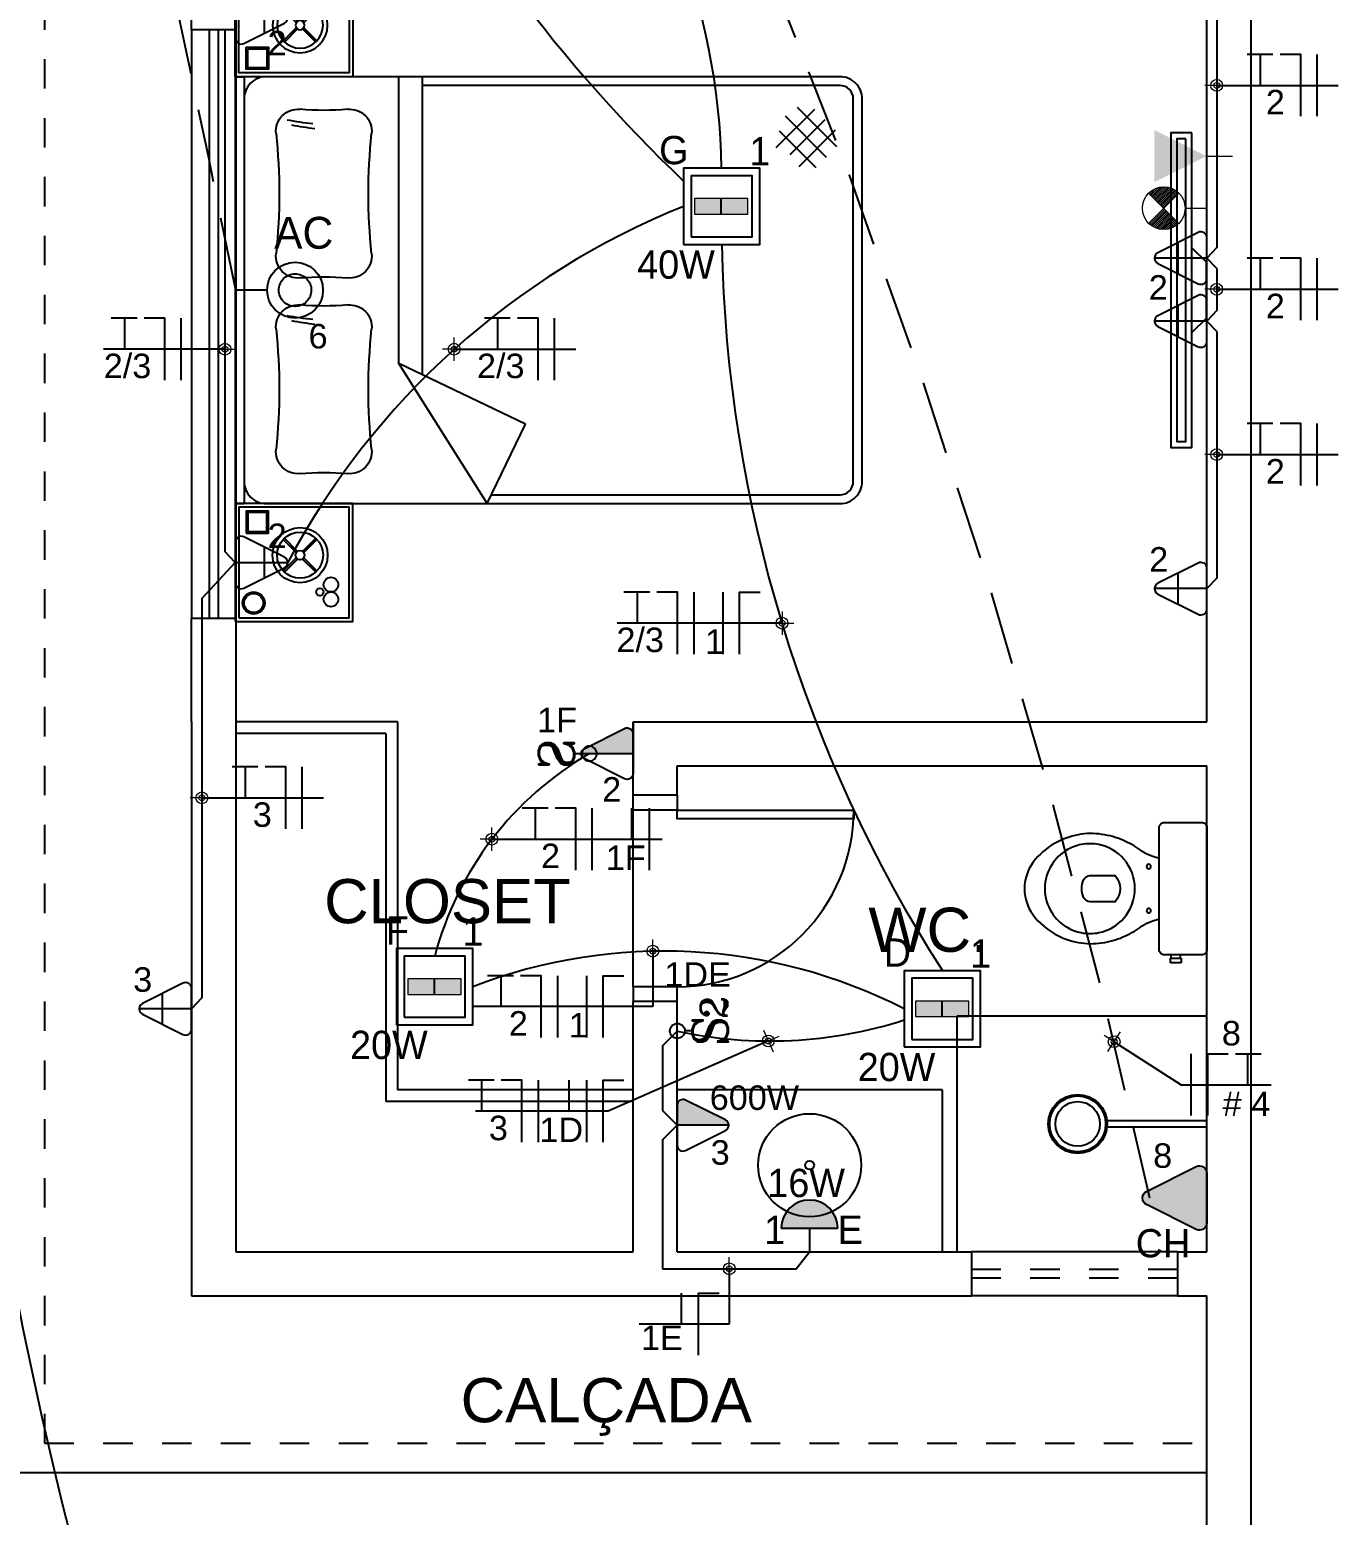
# Model space of a CAD drawing. Header units: millimetres. Extents: x -260 to 5539, y -1903 to 1459.
# Drawn here: x 2363.06 to 2367.51, y 714.11 to 719.16 of the extents above; entities that cross this region are included whole.
import ezdxf
from ezdxf.enums import TextEntityAlignment as Align

# ---------------------------------------------------------------- set-up
doc = ezdxf.new("R2010")
doc.units = ezdxf.units.MM
doc.linetypes.add('HIDDEN', pattern=[9.525, 6.35, -3.175])
doc.linetypes.add('HIDDEN2', pattern=[0.1875, 0.125, -0.0625])
for name, color, linetype in [('-HIDRO', 8, 'Continuous'), ('CABO-ILUM', 3, 'Continuous'), ('CABO.ILUMI.SOLO', 6, 'Continuous'), ('ELÉTRICO', 8, 'Continuous'), ('ESQUADRIA', 2, 'Continuous'), ('FIACAO', 1, 'Continuous'), ('LUMINO', 4, 'Continuous'), ('PONTOS_ELETRICOS', 2, 'Continuous'), ('TUB. AEREA', 5, 'Continuous')]:
    doc.layers.add(name, color=color, linetype=linetype)
doc.layers.add('COTAS', color=53, linetype='Continuous', lineweight=9)
doc.layers.add('LEGENDA', color=7, linetype='Continuous', lineweight=0)
doc.styles.add('ARIAL', font='arial.ttf', dxfattribs={"height": 2})
doc.styles.add('CARIMBO_DADOS', font='arial.ttf', dxfattribs={"height": 0.1})
doc.styles.add('CENTURY', font='GOTHIC.TTF')
doc.styles.add('INTERRUPTOR', font='romant', dxfattribs={"height": 0.6})
doc.linetypes.add('CABO50ESC100', pattern='A,0.4,-0.2,["+",Standard,S=0.2,R=0,X=-0.0666,Y=-0.1],-0.2', length=0.8)
doc.dimstyles.new('COTAS_EXTERNAS', dxfattribs={"dimtxt": 0.1, "dimasz": 0.01, "dimexe": 0, "dimexo": 0, "dimgap": 0.07, "dimtad": 1, "dimzin": 5, "dimdsep": 46, "dimtxsty": 'CARIMBO_DADOS', "dimblk1": 'CIRCULOS', "dimblk2": 'CIRCULOS', "dimsah": 1, "dimcen": 0, "dimse1": 1, "dimse2": 1, "dimclrd": 8, "dimclre": 8, "dimclrt": 230, "dimadec": 0, "dimazin": 0, "dimtfac": 100, "dimtix": 1, "dimtmove": 2, "dimatfit": 3, "dimldrblk": 'CIRCULOS', "dimfxl": 1, "dimtolj": 1, "dimtzin": 5, "dimarcsym": 0})

# ---------------------------------------------------------------- blocks, each defined once
blk = doc.blocks.new('CamaCasal03')
at = {"layer": 'ELÉTRICO'}
for p, q in [((0, 0.725), (0.03, 0.725)), ((0, -0.725), (0, 0.725)), ((0.03, -0.725), (0.03, 0.725)), ((0.8563, 0.725), (0.5557, 0.2489)), ((0.8563, 0.725), (0.9866, 0.4548)), ((0.9866, 0.4548), (0.5557, 0.2489)), ((0.6357, 0.2871), (0.6357, -0.725)), ((0.5557, 0.2489), (0.5557, -0.725)), ((1.9734, -0.4155), (1.8489, -0.5401)), ((2.0088, -0.4509), (1.8691, -0.5905)), ((2.0387, -0.5433), (1.9146, -0.4192)), ((1.968, -0.614), (1.8369, -0.483)), ((2.0033, -0.5787), (1.8847, -0.46)), ((2.0441, -0.4862), (1.9099, -0.6205)), ((0, -0.725), (0.03, -0.725))]:
    blk.add_line(p, q, dxfattribs=at)
for points in [[(0.03, 0.65, -0.414214), (0.105, 0.725), (2.055, 0.725, -0.414214), (2.13, 0.65), (2.13, -0.65, -0.414214), (2.055, -0.725), (0.105, -0.725, -0.414214), (0.03, -0.65)], [(0.8707, 0.695), (2.055, 0.695, -0.414214), (2.1, 0.65), (2.1, -0.65, -0.414214), (2.055, -0.695), (0.6357, -0.695, -0.260729)]]:
    blk.add_lwpolyline(points, format="xyb", dxfattribs=at)
for centre, radius, start, end in [((0.2132, 0.5483), 0.075, 84.8272, 186.0456), ((0.301, 1.5181), 0.8988, 264.8272, 275.1728), ((0.3888, 0.5483), 0.075, 353.9544, 95.1728), ((-1.7863, 0.3366), 1.9357, 353.9544, 6.0456), ((2.3883, 0.3366), 1.9357, 173.9544, 186.0456), ((0.2132, 0.1248), 0.075, 173.9544, 275.1728), ((0.3667, -0.7773), 0.8988, 96.1446, 101.228), ((0.3888, 0.1248), 0.075, 264.8272, 6.0456), ((0.3511, -0.7948), 0.8988, 95.5534, 101.228), ((0.301, -0.845), 0.8988, 84.8272, 95.1728), ((0.2132, -0.1161), 0.075, 84.8272, 186.0456), ((0.301, 0.8537), 0.8988, 264.8272, 275.1728), ((0.3888, -0.1161), 0.075, 353.9544, 95.1728), ((-1.7863, -0.3279), 1.9357, 353.9544, 6.0456), ((2.3883, -0.3279), 1.9357, 173.9544, 186.0456), ((0.2132, -0.5397), 0.075, 173.9544, 275.1728), ((0.3667, -1.4418), 0.8988, 96.1446, 101.228), ((0.3888, -0.5397), 0.075, 264.8272, 6.0456), ((0.3511, -1.4593), 0.8988, 95.5534, 101.228), ((0.301, -1.5094), 0.8988, 84.8272, 95.1728)]:
    blk.add_arc(centre, radius, start, end, dxfattribs=at)
blk = doc.blocks.new('MesaCanto01')
at = {"layer": 'ELÉTRICO'}
for points in [[(0, -0.4), (0.4, -0.4), (0.4, 0), (0, 0)], [(0.0125, -0.3875), (0.3875, -0.3875), (0.3875, -0.0125), (0.0125, -0.0125)], [(0.0425, -0.095), (0.1075, -0.095), (0.1075, -0.03), (0.0425, -0.03)]]:
    blk.add_lwpolyline(points, close=True, dxfattribs=at)
for points in [[(0.0375, -0.1), (0.1125, -0.1), (0.1125, -0.025), (0.0375, -0.025), (0.0375, -0.1)], [(0.2072, -0.1664), (0.1628, -0.122)], [(0.2116, -0.162), (0.1672, -0.1176)], [(0.2288, -0.162), (0.2732, -0.1176)], [(0.2332, -0.1664), (0.2776, -0.122)], [(0.1628, -0.228), (0.2072, -0.1836)], [(0.1672, -0.2324), (0.2116, -0.188)], [(0.2732, -0.2324), (0.2288, -0.188)], [(0.2776, -0.228), (0.2332, -0.1836)]]:
    blk.add_lwpolyline(points, dxfattribs=at)
for centre, radius in [((0.2202, -0.175), 0.0937), ((0.2202, -0.175), 0.0781), ((0.2202, -0.175), 0.0156), ((0.325, -0.275), 0.025), ((0.0625, -0.3375), 0.0375), ((0.2875, -0.3), 0.0125), ((0.325, -0.325), 0.025), ((0.0625, -0.3375), 0.0325)]:
    blk.add_circle(centre, radius, dxfattribs=at)
blk = doc.blocks.new('Bacia01cx')
at = {"layer": 'ELÉTRICO'}
for p, q in [((0.124, -0.2365), (0.088, -0.2365)), ((0.088, -0.2365), (0.088, -0.2525)), ((0.091, -0.225), (0.091, -0.2365)), ((0.121, -0.2365), (0.121, -0.225)), ((0.124, -0.2525), (0.124, -0.2365)), ((0.088, -0.2525), (0.106, -0.2525)), ((0.106, -0.2525), (0.124, -0.2525))]:
    blk.add_line(p, q, dxfattribs=at)
for points in [[(0, 0), (0, -0.207, 0.418036), (0.018, -0.225), (0.1435, -0.225, 0.424217), (0.1625, -0.207), (0.1625, 0.2066, 0.430132), (0.1435, 0.225), (0.121, 0.225), (0.091, 0.225), (0.018, 0.225, 0.418036), (0, 0.207)], [(0.2445, 0, -0.18052), (0.282, 0.1, -0.167158), (0.367, 0.1495, -0.1), (0.427, 0.1495, -0.096291), (0.477, 0.13, -0.13332), (0.527, 0.081, -0.150886), (0.5505, 0, -0.150886), (0.527, -0.081, -0.13332), (0.477, -0.13, -0.096291), (0.427, -0.1495, -0.1), (0.367, -0.1495, -0.167158), (0.282, -0.1, -0.18052)], [(0.419, 0.03, 0.276984), (0.397, 0.0445), (0.312, 0.0445, 0.393258), (0.312, -0.0445), (0.397, -0.0445, 0.276984), (0.419, -0.03, 0.2)]]:
    blk.add_lwpolyline(points, format="xyb", close=True, dxfattribs=at)
blk.add_lwpolyline([(0.1625, 0.1028), (0.187, 0.1105, 0.060779), (0.22, 0.1265, -0.06199), (0.277, 0.1605, -0.067868), (0.347, 0.1825, -0.08648), (0.427, 0.1845, -0.085166), (0.507, 0.159, -0.098298), (0.582, 0.1, -0.182004), (0.62, 0, -0.182004), (0.582, -0.1, -0.098298), (0.507, -0.159, -0.085166), (0.427, -0.1845, -0.08648), (0.347, -0.1825, -0.067868), (0.277, -0.1605, -0.06199), (0.22, -0.1265, 0.060779), (0.187, -0.1105), (0.1625, -0.1028)], format="xyb", dxfattribs=at)
for centre in [(0.1977, 0.075), (0.1977, -0.075)]:
    blk.add_circle(centre, 0.0075, dxfattribs=at)
blk = doc.blocks.new('Chuveiro01')
at = {"layer": 'ELÉTRICO'}
for p, q in [((0.01, 0), (-0.01, 0)), ((-0.01, 0), (-0.01, -0.3396)), ((0.01, -0.3396), (0.01, 0))]:
    blk.add_line(p, q, dxfattribs=at)
for radius in [0.1, 0.095, 0.0758]:
    blk.add_circle((0, -0.4391), radius, dxfattribs=at)
blk = doc.blocks.new('T_tm')
at = {"layer": 'PONTOS_ELETRICOS'}
blk.add_hatch(color=256, dxfattribs=at).paths.add_polyline_path([(0.1751, -0.0179, 0.284079), (0.1862, 0), (0.0109, 0), (0.0109, -0.0676, 0.557537), (0.0398, -0.0855)])
blk.add_line((0.1862, 0), (0.0109, 0), dxfattribs=at)
blk.add_lwpolyline([(0.0109, -0.0676), (0.0109, 0.0676, -0.557537), (0.0398, 0.0855), (0.1751, 0.0179, -0.618034), (0.1751, -0.0179), (0.0398, -0.0855, -0.557537)], format="xyb", close=True, dxfattribs=at)
blk = doc.blocks.new('aran')
h = blk.add_hatch(color=256)
h.set_gradient(color1=(87, 87, 255), color2=(71, 71, 255), tint=1)
h.paths.add_polyline_path([(966.6286, -263.7091, 1), (966.6286, -263.5491)])
for p, q in [((966.6286, -263.5491), (966.6286, -263.7091)), ((966.5754, -263.6291), (966.5622, -263.6291)), ((966.6286, -263.6291), (966.5754, -263.6291))]:
    blk.add_line(p, q)
blk.add_arc((966.6286, -263.6291), 0.08, 270, 90)
blk = doc.blocks.new('I_i2')
at = {"layer": 'PONTOS_ELETRICOS'}
blk.add_line((0, -0.0647), (0, -0.0317), dxfattribs=at)
blk.add_circle((0, 0), 0.0317, dxfattribs=at)
at = {"layer": 'PONTOS_ELETRICOS', "style": 'INTERRUPTOR'}
blk.add_text('S', height=0.15, dxfattribs=at).set_placement((-0.0005, -0.1399), align=Align.MIDDLE)
blk.add_text('2', height=0.1125, dxfattribs=at).set_placement((0.0514, -0.2127))
blk = doc.blocks.new('1pl')
h = blk.add_hatch(color=256)
h.set_gradient(color1=(0, 0, 255), color2=(0, 0, 255), tint=1)
h.paths.add_polyline_path([(968.8636, -272.3458), (968.8636, -272.3899), (968.9391, -272.3899), (968.9391, -272.3458)])
h.paths.add_polyline_path([(968.788, -272.3899), (968.8636, -272.3899), (968.8636, -272.3458), (968.788, -272.3458)])
blk.add_line((968.8636, -272.3899), (968.8636, -272.3458))
at = {"layer": 'LUMINO', "lineweight": 20}
for p, q in [((968.788, -272.3458), (968.9391, -272.3458)), ((968.788, -272.3899), (968.788, -272.3458)), ((968.9391, -272.3458), (968.9391, -272.3899)), ((968.9391, -272.3899), (968.788, -272.3899))]:
    blk.add_line(p, q, dxfattribs=at)
at = {"layer": 'LUMINO'}
for points in [[(968.9705, -272.4759), (968.7545, -272.4759), (968.7545, -272.2599), (968.9705, -272.2599)], [(968.9489, -272.4543), (968.7761, -272.4543), (968.7761, -272.2815), (968.9489, -272.2815)]]:
    blk.add_lwpolyline(points, close=True, dxfattribs=at)
blk = doc.blocks.new('T_ta')
at = {"layer": 'PONTOS_ELETRICOS'}
blk.add_hatch(color=256, dxfattribs=at).paths.add_polyline_path([(0.0362, 0.1069, 0.557537), (0, 0.0845), (0, -0.0845, 0.557537), (0.0362, -0.1069), (0.2053, -0.0224, 0.618034), (0.2053, 0.0224)])
blk.add_lwpolyline([(0, -0.0845), (0, 0.0845, -0.557537), (0.0362, 0.1069), (0.2053, 0.0224, -0.618034), (0.2053, -0.0224), (0.0362, -0.1069, -0.557537)], format="xyb", close=True, dxfattribs=at)
blk = doc.blocks.new('*X17')
at = {"color": 0}
for p, q in [((340.69, 364.56), (342.87, 366.73)), ((341.13, 364.11), (344.37, 367.35)), ((341.58, 363.67), (345.56, 367.65)), ((342.02, 363.23), (346.58, 367.79)), ((342.46, 362.79), (347.5, 367.83)), ((342.9, 362.35), (348.34, 367.79)), ((343.34, 361.9), (349.12, 367.68)), ((343.78, 361.46), (349.85, 367.53)), ((344.23, 361.02), (350.54, 367.33)), ((344.67, 360.58), (351.18, 367.09)), ((345.11, 360.14), (351.79, 366.82)), ((345.55, 359.69), (352.37, 366.51)), ((345.99, 359.25), (352.92, 366.18)), ((346.44, 358.81), (353.44, 365.81)), ((346.88, 358.37), (353.93, 365.42)), ((347.32, 357.93), (354.39, 365)), ((340.7, 350.42), (347.76, 357.49)), ((341.18, 350.02), (348.2, 357.04)), ((341.68, 349.64), (348.65, 356.6)), ((342.22, 349.29), (349.09, 356.16)), ((342.78, 348.97), (349.53, 355.72)), ((343.38, 348.68), (349.97, 355.28)), ((344.01, 348.43), (350.41, 354.83)), ((344.68, 348.21), (350.86, 354.39)), ((345.39, 348.04), (351.3, 353.95)), ((346.14, 347.91), (351.74, 353.51)), ((346.95, 347.84), (352.18, 353.07)), ((347.84, 347.84), (352.62, 352.62)), ((348.81, 347.92), (353.07, 352.18)), ((349.91, 348.14), (353.51, 351.74)), ((351.24, 348.59), (353.95, 351.3)), ((353.21, 349.68), (354.39, 350.86))]:
    blk.add_line(p, q, dxfattribs=at)
blk = doc.blocks.new('*U19', base_point=(4832.86, -1517.19))
for p, q in [((4859.93, -1524.26), (4845.79, -1510.12)), ((4859.93, -1510.12), (4845.79, -1524.26)), ((4842.86, -1517.19), (4832.86, -1517.19))]:
    blk.add_line(p, q)
blk.add_circle((4852.86, -1517.19), 10)
blk.add_blockref('*X17', (4505.44, -1875.01))
blk = doc.blocks.new('*U18', base_point=(4832.86, -1417.19))
for p, q in [((4842.86, -1425.19), (4842.86, -1409.19)), ((4842.86, -1417.19), (4832.86, -1417.19))]:
    blk.add_line(p, q)
blk.add_trace([(4842.86, -1417.19), (4862.86, -1427.19), (4862.86, -1407.19)])
blk = doc.blocks.new('*U21', base_point=(4832.86, -1117.19))
blk.add_line((4842.86, -1117.19), (4832.86, -1117.19))
blk.add_lwpolyline([(4846.53, -1117.19, -0.198912), (4848.02, -1113.58, -0.198912), (4851.62, -1112.09, -0.198912), (4855.23, -1113.58, -0.198912), (4856.72, -1117.19, -0.198912), (4855.23, -1120.79, -0.198912), (4851.62, -1122.28, -0.198912), (4848.02, -1120.79, -0.198912), (4846.53, -1117.19)], format="xyb")
blk.add_circle((4851.62, -1117.19), 8.76)
at = {"color": 2}
blk.add_text('AC', height=10, dxfattribs=at).set_placement((4854.33, -1099.2), align=Align.MIDDLE_CENTER)
blk = doc.blocks.new('asdfae33')
at = {"layer": 'PONTOS_ELETRICOS'}
for p, q in [((-0.0982, 0.0526), (-0.0982, -0.0526)), ((0, 0), (-0.1783, 0))]:
    blk.add_line(p, q, dxfattribs=at)
blk.add_lwpolyline([(0, 0.0688), (0, -0.0688, -0.557537), (-0.0294, -0.087), (-0.167, -0.0182, -0.618034), (-0.167, 0.0182), (-0.0294, 0.087, -0.557537)], format="xyb", close=True, dxfattribs=at)
blk = doc.blocks.new('I_i1')
at = {"layer": 'PONTOS_ELETRICOS'}
blk.add_line((-0.0001, -0.0798), (-0.0001, -0.0534), dxfattribs=at)
blk.add_circle((-0.0001, -0.028), 0.0254, dxfattribs=at)
at = {"layer": 'PONTOS_ELETRICOS', "style": 'INTERRUPTOR'}
blk.add_text('S', height=0.12, dxfattribs=at).set_placement((-0.0005, -0.1399), align=Align.MIDDLE)
blk = doc.blocks.new('f_fnt')
at = {"layer": 'FIACAO', "color": 4}
for points in [[(-0.08, -0.15), (-0.08, 0.15)], [(0, -0.15), (0, 0.15), (0.1, 0.15)], [(0.135, 0.15), (0.26, 0.15)], [(0.195, 0), (0.195, 0.15)]]:
    blk.add_lwpolyline(points, dxfattribs=at)
blk = doc.blocks.new('CIRCULOS')
at = {"layer": 'COTAS'}
for p, q in [((-4, 0), (4, 0)), ((0, 4), (0, -4))]:
    blk.add_line(p, q, dxfattribs=at)
for radius in [2, 1]:
    blk.add_circle((0, 0), radius, dxfattribs=at)
blk = doc.blocks.new('f_nr')
at = {"layer": 'FIACAO', "color": 4}
for points in [[(-0.0414, 0), (-0.0414, 0.1508)], [(0.0414, -0.1492), (0.0414, 0.1508), (0.1414, 0.1508)]]:
    blk.add_lwpolyline(points, dxfattribs=at)

msp = doc.modelspace()

# ---------------------------------------------------------------- linework, layer by layer
at = {"layer": '-HIDRO', "ltscale": 0.05}
for p, q in [((2367.2094, 707.3583), (2367.2094, 732.3583)), ((2367.0594, 716.8083), (2367.0594, 720.3083)), ((2363.6094, 719.1583), (2363.6094, 719.7583)), ((2363.7594, 719.2583), (2363.7594, 719.1583)), ((2363.7594, 719.1583), (2363.6094, 719.1583)), ((2363.6094, 719.1583), (2363.6094, 717.1583)), ((2363.6694, 719.1583), (2363.6694, 717.1583)), ((2363.6994, 719.1583), (2363.6994, 717.1583)), ((2363.7594, 719.1583), (2363.7594, 717.1583)), ((2363.6094, 716.8083), (2363.6094, 717.1583)), ((2363.7594, 717.1583), (2363.6094, 717.1583)), ((2363.7594, 717.1583), (2363.7594, 716.8083)), ((2363.6094, 716.8083), (2363.6094, 714.8583)), ((2363.7594, 716.8083), (2363.7594, 715.0083)), ((2364.3094, 716.8083), (2363.7594, 716.8083)), ((2364.3094, 716.8083), (2364.3094, 715.5583)), ((2365.1094, 716.8083), (2367.0594, 716.8083)), ((2365.1094, 716.6583), (2365.1094, 716.8083)), ((2365.1094, 716.8083), (2365.1094, 716.6583)), ((2364.2694, 716.7683), (2363.7594, 716.7683)), ((2364.2694, 716.7683), (2364.2694, 715.5183)), ((2365.1094, 716.5583), (2365.1094, 716.6583)), ((2365.2594, 716.6583), (2367.0594, 716.6583)), ((2365.2594, 716.5583), (2365.2594, 716.6583)), ((2367.0594, 715.0083), (2367.0594, 716.6583)), ((2365.2594, 716.5583), (2365.1094, 716.5583)), ((2365.1094, 715.9083), (2365.1094, 716.5083)), ((2365.1094, 715.0083), (2365.1094, 715.8583)), ((2365.2594, 715.8583), (2365.1094, 715.8583)), ((2365.2594, 715.0083), (2365.2594, 715.8583)), ((2367.0594, 715.8083), (2366.2094, 715.8083)), ((2366.2094, 715.8083), (2366.2094, 715.0083)), ((2365.2594, 715.0083), (2365.2594, 715.7583)), ((2365.1094, 715.5583), (2364.3094, 715.5583)), ((2366.1594, 715.5583), (2365.2594, 715.5583)), ((2366.1594, 715.5583), (2366.1594, 715.0083)), ((2365.1094, 715.5183), (2364.2694, 715.5183)), ((2363.7594, 715.0083), (2365.1094, 715.0083)), ((2365.2594, 715.0083), (2366.2594, 715.0083)), ((2366.2594, 715.0083), (2366.2594, 714.8583)), ((2366.9594, 715.0083), (2366.2594, 715.0083)), ((2366.9594, 715.0083), (2367.0594, 715.0083)), ((2366.9594, 715.0083), (2366.9594, 714.8583)), ((2363.6094, 714.8583), (2365.2594, 714.8583)), ((2365.2594, 714.8583), (2366.2594, 714.8583)), ((2366.9594, 714.8583), (2366.2594, 714.8583)), ((2366.9594, 714.8583), (2367.0594, 714.8583)), ((2367.0594, 707.5083), (2367.0594, 714.8583)), ((2363.0094, 714.2583), (2367.0594, 714.2583))]:
    msp.add_line(p, q, dxfattribs=at)
at = {"layer": '-HIDRO', "linetype": 'HIDDEN', "ltscale": 0.001}
for p, q in [((2363.1094, 719.2583), (2363.1094, 714.3583)), ((2363.1094, 714.3583), (2367.0594, 714.3583))]:
    msp.add_line(p, q, dxfattribs=at)
at = {"layer": '-HIDRO'}
for p, q in [((2367.0079, 718.4171), (2367.0579, 718.3686)), ((2367.0579, 718.179), (2367.0579, 718.3686)), ((2367.0079, 718.1305), (2367.0579, 718.179))]:
    msp.add_line(p, q, dxfattribs=at)
at = {"layer": '-HIDRO', "linetype": 'HIDDEN2', "ltscale": 0.05}
for p, q in [((2366.9594, 714.9483), (2366.2594, 714.9483)), ((2366.9594, 714.9183), (2366.2594, 714.9183))]:
    msp.add_line(p, q, dxfattribs=at)
at = {"layer": '-HIDRO'}
for points in [[(2367.0079, 718.8076), (2366.9367, 718.8076), (2366.9367, 717.74), (2367.0079, 717.74)], [(2366.9879, 718.7876), (2366.9567, 718.7876), (2366.9567, 717.76), (2366.9879, 717.76)]]:
    msp.add_lwpolyline(points, close=True, dxfattribs=at)
at = {"layer": '-HIDRO', "ltscale": 0.05}
for points in [[(2365.2594, 716.5583), (2365.2594, 716.5083), (2365.1094, 716.5083), (2365.1094, 716.5583)], [(2365.2594, 715.8583), (2365.2594, 715.9083), (2365.1094, 715.9083), (2365.1094, 715.8583)]]:
    msp.add_lwpolyline(points, dxfattribs=at)
msp.add_lwpolyline([(2365.2594, 716.5083), (2365.8594, 716.5083), (2365.8594, 716.4783), (2365.2594, 716.4783)], close=True, dxfattribs=at)
for radius in [0.175, 0.015]:
    msp.add_circle((2365.7094, 715.3021), radius, dxfattribs=at)
msp.add_arc((2365.2594, 716.5083), 0.6, 270, 360, dxfattribs=at)
at = {"layer": 'CABO-ILUM'}
for p, q in [((2367.0928, 719.5176), (2367.0928, 718.4188)), ((2363.7229, 719.1612), (2363.7229, 717.3864)), ((2367.0928, 718.4188), (2367.0594, 718.3828)), ((2367.0928, 718.3468), (2367.0594, 718.3828)), ((2367.0928, 718.3468), (2367.0928, 718.2049)), ((2367.0928, 718.2049), (2367.0594, 718.1689)), ((2367.0928, 718.1329), (2367.0594, 718.1689)), ((2367.0928, 718.1329), (2367.0928, 717.2961)), ((2363.7579, 717.3488), (2363.6443, 717.2265)), ((2363.7579, 717.3488), (2363.7229, 717.3864)), ((2367.0928, 717.2961), (2367.0594, 717.2601)), ((2363.6443, 717.2265), (2363.6443, 715.8709)), ((2363.6443, 715.8709), (2363.6094, 715.8333))]:
    msp.add_line(p, q, dxfattribs=at)
for points in [[(2365.2601, 715.7583), (2365.2094, 715.7076), (2365.2094, 715.488), (2365.2594, 715.438), (2365.2094, 715.388), (2365.2094, 714.9502)], [(2365.2094, 714.9502), (2365.6635, 714.9502), (2365.7094, 715.0083)]]:
    msp.add_lwpolyline(points, dxfattribs=at)
for centre, radius, start, end in [((2368.8437, 722.3753), 5.1588, 188.0407, 226.3222), ((2363.1829, 718.6526), 2.228, 0.908, 42.5858), ((2366.2654, 716.1112), 2.6377, 111.9132, 152.0172), ((2370.1521, 718.5239), 4.7424, 181.1502, 212.6852), ((2365.5245, 715.7246), 1.1262, 120.0063, 165.2183), ((2365.2141, 714.2293), 1.8, 63.0108, 111.131), ((2365.5742, 717.2178), 1.4937, 257.8346, 287.8095)]:
    msp.add_arc(centre, radius, start, end, dxfattribs=at)
at = {"layer": 'CABO.ILUMI.SOLO', "color": 3, "linetype": 'HIDDEN2', "ltscale": 2}
for centre, radius, start, end in [((2342.4921, 709.9143), 24.9378, 12.2154, 38.82269), ((2294.5126, 704.3999), 70.6229, 11.329436, 17.35379)]:
    msp.add_arc(centre, radius, start, end, dxfattribs=at)
msp.add_spline([(2361.8519, 725.5958), (2361.6157, 725.0014), (2361.5113, 723.6257), (2361.4867, 722.5451), (2361.5361, 720.9446), (2361.5413, 718.7428), (2361.8569, 715.6715), (2362.5259, 711.7448), (2363.2969, 709.0086), (2363.7844, 708.1183)], degree=3, dxfattribs=at)
at = {"layer": 'FIACAO', "color": 4}
for points in [[(2365.4156, 717.0381), (2365.4156, 717.2481)], [(2365.4716, 717.0381), (2365.4716, 717.2481), (2365.5416, 717.2481)], [(2365.1058, 716.4089), (2365.1058, 716.5145)], [(2365.1657, 716.3045), (2365.1657, 716.5145)], [(2364.9523, 715.7356), (2364.9523, 715.9456)], [(2365.0083, 715.7356), (2365.0083, 715.9456), (2365.0783, 715.9456)], [(2364.8924, 715.485), (2364.8924, 715.5906)], [(2364.9523, 715.3806), (2364.9523, 715.5906)], [(2365.0083, 715.3806), (2365.0083, 715.5906), (2365.0783, 715.5906)]]:
    msp.add_lwpolyline(points, dxfattribs=at)
at = {"layer": 'PONTOS_ELETRICOS'}
for p, q in [((2366.9612, 718.3302), (2366.9612, 718.4354)), ((2367.0594, 718.3828), (2366.8811, 718.3828)), ((2366.9612, 718.1163), (2366.9612, 718.2215)), ((2367.0594, 718.1689), (2366.8811, 718.1689)), ((2366.9612, 717.2075), (2366.9612, 717.3127)), ((2367.0594, 717.2601), (2366.8811, 717.2601)), ((2363.5112, 715.7807), (2363.5112, 715.8859)), ((2363.6094, 715.8333), (2363.4311, 715.8333))]:
    msp.add_line(p, q, dxfattribs=at)
for points in [[(2367.0594, 718.314), (2367.0594, 718.4516, 0.557537), (2367.0299, 718.4698), (2366.8924, 718.401, 0.618034), (2366.8924, 718.3646), (2367.0299, 718.2958, 0.557537)], [(2367.0594, 718.1001), (2367.0594, 718.2377, 0.557537), (2367.0299, 718.2559), (2366.8924, 718.1871, 0.618034), (2366.8924, 718.1507), (2367.0299, 718.0819, 0.557537)], [(2367.0594, 717.1913), (2367.0594, 717.3289, 0.557537), (2367.0299, 717.3471), (2366.8924, 717.2783, 0.618034), (2366.8924, 717.2419), (2367.0299, 717.1731, 0.557537)], [(2363.6094, 715.7645), (2363.6094, 715.9021, 0.557537), (2363.5799, 715.9203), (2363.4424, 715.8515, 0.618034), (2363.4424, 715.8151), (2363.5799, 715.7463, 0.557537)]]:
    msp.add_lwpolyline(points, format="xyb", close=True, dxfattribs=at)
at = {"layer": 'TUB. AEREA', "linetype": 'CABO50ESC100', "ltscale": 0.5}
msp.add_spline([(2366.2094, 707.5246), (2363.2908, 713.6984), (2362.6739, 717.4536), (2362.5739, 720.7632), (2362.6109, 722.3734), (2362.5011, 724.0686), (2362.2455, 724.887), (2361.9209, 725.5958)], degree=3, dxfattribs=at)

# ---------------------------------------------------------------- block references
at = {"layer": '-HIDRO', "xscale": -1, "rotation": 180}
for name, p in [('MesaCanto01', (2363.7579, 718.9988)), ('CamaCasal03', (2363.7579, 718.2738))]:
    msp.add_blockref(name, p, dxfattribs=at)
at = {"layer": '-HIDRO'}
msp.add_blockref('MesaCanto01', (2363.7579, 717.5488), dxfattribs=at)
at = {"layer": '-HIDRO', "xscale": -1}
msp.add_blockref('Bacia01cx', (2367.0594, 716.2415), dxfattribs=at)
at = {"layer": '-HIDRO', "rotation": 270}
msp.add_blockref('Chuveiro01', (2367.0594, 715.4425), dxfattribs=at)
at = {"layer": 'CABO-ILUM', "xscale": -1}
for p in [(2363.7579, 719.1988), (2363.7579, 717.3488)]:
    msp.add_blockref('asdfae33', p, dxfattribs=at)
at = {"layer": 'CABO-ILUM', "xscale": 0.6999999999998181, "yscale": 0.6999999999999993, "zscale": 0.7}
msp.add_blockref('f_nr', (2365.3028, 714.7619), dxfattribs=at)
at = {"layer": 'CABO.ILUMI.SOLO', "rotation": 180}
for name, p in [('T_tm', (2365.1203, 716.6998)), ('T_ta', (2367.0594, 715.1908))]:
    msp.add_blockref(name, p, dxfattribs=at)
at = {"layer": 'CABO.ILUMI.SOLO', "xscale": -1}
for name, p, rotation in [('I_i1', (2364.9893, 716.6999), 269.9999999935904), ('T_tm', (2365.2485, 715.438), 180)]:
    msp.add_blockref(name, p, dxfattribs=dict(at, rotation=rotation))
at = {"layer": 'CABO.ILUMI.SOLO', "xscale": 0.8000000000001819, "yscale": 0.8000000000001819, "zscale": 0.8, "rotation": 90}
msp.add_blockref('I_i2', (2365.2601, 715.7583), dxfattribs=at)
at = {"layer": 'ESQUADRIA', "lineweight": 20, "xscale": 0.01082946271526453, "yscale": 0.01082946271526453, "zscale": 0.01082946271466767}
msp.add_blockref('*U21', (2363.7579, 718.2738), dxfattribs=at)
at = {"layer": 'FIACAO'}
for p, xscale, yscale, zscale in [((2367.3781, 718.9692), -0.6999999999998181, 0.6999999999998181, 0.6999999999998181), ((2367.3781, 718.2769), -0.6999999999998181, 0.6999999999998181, 0.6999999999998181), ((2363.5186, 718.0734), -0.6999999999998181, 0.6999999999998181, 0.6999999999998181), ((2364.787, 718.0734), -0.6999999999998181, 0.6999999999998181, 0.6999999999998181), ((2367.3781, 717.7155), -0.6999999999998181, 0.6999999999998181, 0.6999999999998181), ((2365.2607, 717.1431), -0.6999999999998181, 0.6999999999998181, 0.6999999999998181), ((2363.9296, 716.5497), -0.6999999999998181, 0.6999999999998181, 0.6999999999998181), ((2364.9151, 716.4095), -0.6999999999998181, 0.6999999999998181, 0.6999999999998181), ((2364.7974, 715.8406), -0.6999999999998181, 0.6999999999998181, 0.6999999999998181), ((2367.0621, 715.5756), 0.6999999999998181, 0.7000000000000028, 0.7), ((2364.7319, 715.4856), -0.6999999999998181, 0.6999999999998181, 0.6999999999998181)]:
    msp.add_blockref('f_fnt', p, dxfattribs=dict(at, xscale=xscale, yscale=yscale, zscale=zscale))
at = {"layer": 'LEGENDA', "rotation": 180}
for name, p, xscale, yscale, zscale in [('*U18', (2367.1466, 718.7289), 0.008871495856510592, 0.008871495856055844, 0.008871495855855756), ('*U19', (2367.0579, 718.5519), 0.007258489351443131, 0.007258489350988384, 0.007258489350839919)]:
    msp.add_blockref(name, p, dxfattribs=dict(at, xscale=xscale, yscale=yscale, zscale=zscale))
at = {"layer": 'LUMINO', "xscale": -1.199999999999818, "yscale": 1.199999999999818, "zscale": 1.199999999999818}
for p in [(3528.0457, 1045.3997), (3527.0707, 1042.7497), (3528.7957, 1042.6747)]:
    msp.add_blockref('1pl', p, dxfattribs=at)
at = {"layer": 'LUMINO', "xscale": 1.199999999999818, "yscale": 1.199999999999818, "zscale": 1.2, "rotation": 90}
msp.add_blockref('aran', (2049.3544, -444.8663), dxfattribs=at)

# ---------------------------------------------------------------- texts
at = {"layer": '-HIDRO', "char_height": 0.15, "attachment_point": 5, "style": 'CARIMBO_DADOS'}
for s, insert in [('CLOSET', (2364.4789, 716.1978)), ('WC.', (2366.1127, 716.1007)), ('CALÇADA', (2365.0185, 714.4811))]:
    msp.add_mtext(s, dxfattribs=dict(at, insert=insert))
at = {"layer": 'ESQUADRIA', "lineweight": 20, "style": 'CENTURY'}
for s, p in [('G', (2365.1981, 718.7014, 98.0776)), ('1', (2365.5046, 718.698, 98.0776)), ('40W', (2365.1235, 718.3127, 98.0776)), ('F', (2364.2692, 716.0514, 98.0776)), ('1', (2364.5296, 716.048, 98.0776)), ('D', (2365.9614, 715.9764, 98.0776)), ('1', (2366.2546, 715.973, 98.0776)), ('20W', (2364.1479, 715.6627, 98.0776)), ('20W', (2365.8729, 715.5877, 98.0776)), ('16W', (2365.5656, 715.194)), ('1', (2365.5549, 715.0344)), ('E', (2365.8047, 715.035)), ('CH', (2366.8176, 714.9892))]:
    msp.add_text(s, height=0.096, dxfattribs=at).set_placement(p)
at = {"layer": 'LEGENDA', "style": 'ARIAL'}
for s, height, p in [('2', 0.0832, (2363.8678, 719.0711)), ('2', 0.0832, (2367.2596, 718.8708)), ('2', 0.0832, (2366.8619, 718.2415)), ('2', 0.0832, (2367.2596, 718.1784)), ('6', 0.0832, (2364.007, 718.0758)), ('2/3', 0.08317, (2363.311, 717.975)), ('2/3', 0.08317, (2364.5793, 717.975)), ('2', 0.0832, (2367.2596, 717.6171)), ('2', 0.0832, (2363.8678, 717.3979)), ('2', 0.0832, (2366.8634, 717.318)), ('2/3', 0.08317, (2365.0531, 717.0447)), ('1', 0.0832, (2365.3539, 717.0385)), ('1F', 0.08317, (2364.7835, 716.7724)), ('2', 0.0832, (2365.0047, 716.5368)), ('3', 0.0832, (2363.8174, 716.4513)), ('2', 0.0832, (2364.7966, 716.311)), ('1F', 0.08317, (2365.017, 716.3048)), ('1DE', 0.08317, (2365.2159, 715.9082)), ('3', 0.0832, (2363.4111, 715.8911)), ('2', 0.0832, (2364.6875, 715.7422)), ('1', 0.0832, (2364.8906, 715.7359)), ('8', 0.0832, (2367.1102, 715.7089)), ('600W', 0.08317, (2365.3701, 715.4899)), ('# 4', 0.08317, (2367.113, 715.4688)), ('3', 0.0832, (2364.6197, 715.3871)), ('1D', 0.08317, (2364.7915, 715.3809)), ('3', 0.0832, (2365.3734, 715.3038)), ('8', 0.0832, (2366.8768, 715.2933)), ('1E', 0.08317, (2365.1365, 714.6744))]:
    msp.add_text(s, height=height, dxfattribs=at).set_placement(p)

# ---------------------------------------------------------------- leaders
at = {"color": 0}
for points in [[(2367.0928, 718.9692), (2367.5059, 718.9692)], [(2367.0928, 718.2769), (2367.5059, 718.2769)], [(2363.7229, 718.0734), (2363.3098, 718.0734)], [(2364.5017, 718.0734), (2364.9148, 718.0734)], [(2367.0928, 717.7155), (2367.5059, 717.7155)], [(2365.6158, 717.1431), (2365.0557, 717.1431)], [(2363.6444, 716.5497), (2364.0574, 716.5497)], [(2364.6298, 716.4095), (2365.2084, 716.4095)], [(2365.1766, 716.0291), (2365.1766, 715.8406), (2364.5637, 715.8406)], [(2365.4365, 714.9504), (2365.4365, 714.7619), (2365.13, 714.7619)]]:
    msp.add_leader(points, dimstyle='COTAS_EXTERNAS', override={"dimgap": 0.07, "dimtad": 0}, dxfattribs=at)
at = {"layer": 'CABO-ILUM'}
for points in [[(2365.5693, 715.724), (2365.0255, 715.4856), (2364.574, 715.4856)], [(2366.7443, 715.7215), (2366.9715, 715.5756), (2367.278, 715.5756)]]:
    msp.add_leader(points, dimstyle='COTAS_EXTERNAS', override={"dimgap": 0.07, "dimtad": 0}, dxfattribs=at)

doc.saveas('drawing.dxf')
